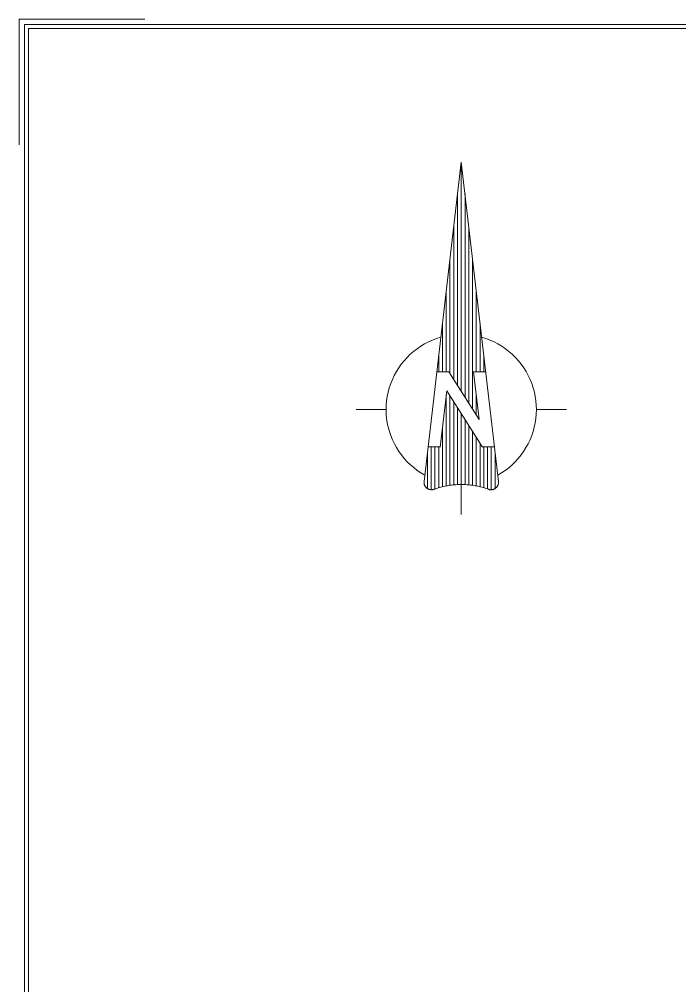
# Model space of a CAD drawing. Extents: x 0 to 84000, y 0 to 59400.
# Drawn here: x 0 to 12655, y 40876 to 59400 of the extents above; entities that cross this region are included whole.
import ezdxf

# ---------------------------------------------------------------- set-up
doc = ezdxf.new("R2010")
doc.units = 0
doc.header["$MEASUREMENT"] = 0
doc.layers.get('0').update_dxf_attribs({"linetype": 'CONTINUOUS', "lineweight": 0})
doc.layers.add('001FORMAT', color=7, linetype='CONTINUOUS', lineweight=0)

# ---------------------------------------------------------------- blocks, each defined once
blk = doc.blocks.new('1HH0214O')
at = {"linetype": 'Continuous'}
for p, q in [((-3.562282, 3.182342), (0.002197, 33.785919)), ((0.000393, 33.787506), (0.000393, 11.815414)), ((0.001868, 33.786423), (3.566419, 3.182652)), ((-0.358669, 30.696579), (-0.358669, 12.382964)), ((0.360393, 11.248068), (0.360393, 30.696564)), ((-0.718981, 27.605743), (-0.718981, 12.95051)), ((0.720705, 10.680511), (0.720705, 27.605728)), ((-1.078979, 24.515106), (-1.078979, 13.518088)), ((1.080704, 10.112992), (1.080704, 24.515091)), ((-1.438978, 21.424225), (-1.438978, 13.679143)), ((1.440702, 13.679144), (1.440702, 21.424225)), ((-1.798666, 18.333328), (-1.798666, 13.679145)), ((1.800389, 13.679144), (1.800389, 18.333328)), ((-2.756451, 16.731173), (-3.143851, 16.557068)), ((-2.359458, 16.882133), (-2.756451, 16.731173)), ((-1.954255, 17.009421), (-2.359458, 16.882133)), ((2.359491, 16.882132), (1.954289, 17.009422)), ((2.756483, 16.731171), (2.359491, 16.882132)), ((3.143882, 16.557065), (2.756483, 16.731171)), ((-4.235216, 15.902327), (-4.571172, 15.64247)), ((-3.884523, 16.141923), (-4.235216, 15.902327)), ((-3.520312, 16.360423), (-3.884523, 16.141923)), ((-3.143851, 16.557068), (-3.520312, 16.360423)), ((3.520342, 16.360418), (3.143882, 16.557065)), ((3.884552, 16.141916), (3.520342, 16.360418)), ((4.235244, 15.90232), (3.884552, 16.141916)), ((4.571198, 15.642461), (4.235244, 15.90232)), ((-5.194248, 15.065655), (-5.479201, 14.750705)), ((-4.89122, 15.363256), (-5.194248, 15.065655)), ((-4.571172, 15.64247), (-4.89122, 15.363256)), ((-2.158669, 15.242504), (-2.158669, 13.679145)), ((2.160386, 13.679145), (2.160386, 15.242446)), ((4.891246, 15.363246), (4.571198, 15.642461)), ((5.194272, 15.065645), (4.891246, 15.363246)), ((5.479224, 14.750694), (5.194272, 15.065645)), ((-5.990983, 14.073195), (-6.21603, 13.712993)), ((-5.745088, 14.419501), (-5.990983, 14.073195)), ((-5.479201, 14.750705), (-5.745088, 14.419501)), ((5.74511, 14.419489), (5.479224, 14.750694)), ((5.991003, 14.073183), (5.74511, 14.419489)), ((6.216049, 13.71298), (5.991003, 14.073183)), ((-6.419446, 13.340148), (-6.600524, 12.955957)), ((-6.21603, 13.712993), (-6.419446, 13.340148)), ((-2.340863, 13.679143), (-1.181176, 13.679145)), ((1.715801, 9.112232), (-1.180199, 13.677398)), ((1.182888, 13.679147), (2.342576, 13.679147)), ((1.184066, 13.678157), (1.715865, 9.112342)), ((6.419464, 13.340135), (6.216049, 13.71298)), ((6.600541, 12.955943), (6.419464, 13.340135)), ((-6.893224, 12.158921), (-7.003828, 11.748849)), ((-6.758634, 12.561757), (-6.893224, 12.158921)), ((-6.600524, 12.955957), (-6.758634, 12.561757)), ((6.75865, 12.561744), (6.600541, 12.955943)), ((6.893239, 12.158907), (6.75865, 12.561744)), ((7.003842, 11.748836), (6.893239, 12.158907)), ((-7.09006, 11.33297), (-7.151619, 10.912729)), ((-7.003828, 11.748849), (-7.09006, 11.33297)), ((-2.018738, 6.47825), (-1.391787, 11.86108)), ((-1.438978, 11.466765), (-1.438978, 2.743565)), ((2.022708, 6.478437), (-1.391724, 11.860844)), ((-1.078979, 11.36743), (-1.078979, 2.803584)), ((1.440703, 9.545651), (1.440703, 11.466743)), ((7.090072, 11.332956), (7.003842, 11.748836)), ((7.151631, 10.912715), (7.090072, 11.332956)), ((-7.188292, 10.489589), (-7.199951, 10.065024)), ((-7.151619, 10.912729), (-7.188292, 10.489589)), ((-0.718981, 10.79989), (-0.718981, 2.845966)), ((-0.358669, 10.232528), (-0.358669, 2.871474)), ((7.188303, 10.489576), (7.151631, 10.912715)), ((7.199961, 10.065011), (7.188303, 10.489576)), ((-10.078976, 10.079557), (-7.198663, 10.079557)), ((-7.199951, 10.065024), (-7.186556, 9.64051)), ((-7.186556, 9.64051), (-7.148153, 9.217524)), ((0.000393, 9.66501), (0.000393, 2.880049)), ((7.148162, 9.217511), (7.186565, 9.640497)), ((7.186565, 9.640497), (7.199961, 10.065011)), ((7.200384, 10.07956), (10.080383, 10.07956)), ((-7.148153, 9.217524), (-7.084875, 8.797538)), ((-7.084875, 8.797538), (-6.996944, 8.382014)), ((-6.996944, 8.382014), (-6.884664, 7.972399)), ((-1.798665, 8.375868), (-1.798665, 2.665596)), ((0.360393, 2.871474), (0.360393, 9.097468)), ((0.720705, 2.845966), (0.720705, 8.530106)), ((6.884672, 7.972387), (6.996952, 8.382003)), ((6.996952, 8.382003), (7.084884, 8.797526)), ((7.084884, 8.797526), (7.148162, 9.217511)), ((-6.884664, 7.972399), (-6.748428, 7.570116)), ((-6.748428, 7.570116), (-6.588707, 7.176566)), ((1.080703, 2.803583), (1.080703, 7.962586)), ((6.588714, 7.176556), (6.748434, 7.570105)), ((6.748434, 7.570105), (6.884672, 7.972387)), ((-6.588707, 7.176566), (-6.40606, 6.793119)), ((-6.40606, 6.793119), (-6.20112, 6.421109)), ((1.440702, 2.743584), (1.440702, 7.394988)), ((1.80039, 2.665596), (1.80039, 6.827469)), ((6.201126, 6.421099), (6.406066, 6.793109)), ((6.406066, 6.793109), (6.588714, 7.176556)), ((-6.20112, 6.421109), (-5.974602, 6.06183)), ((-5.974602, 6.06183), (-5.727293, 5.716532)), ((-5.727293, 5.716532), (-5.460055, 5.386418)), ((-3.238977, 5.970106), (-3.238977, 2.496416)), ((-3.179602, 6.479424), (-2.019914, 6.479424)), ((-2.878666, 6.479404), (-2.878666, 2.38171)), ((-2.518666, 6.479422), (-2.518666, 2.454015)), ((-2.158666, 6.479404), (-2.158666, 2.569345)), ((2.021326, 6.479424), (3.181326, 6.479424)), ((2.160389, 2.569345), (2.160389, 6.479404)), ((2.520389, 2.453995), (2.520389, 6.479404)), ((2.880388, 2.381709), (2.880388, 6.479403)), ((3.240702, 2.496416), (3.240702, 5.970106)), ((5.460061, 5.38641), (5.727299, 5.716523)), ((5.727299, 5.716523), (5.974608, 6.06182)), ((5.974608, 6.06182), (6.201126, 6.421099)), ((-5.460055, 5.386418), (-5.173816, 5.072636)), ((-5.173816, 5.072636), (-4.869573, 4.776278)), ((-4.869573, 4.776278), (-4.548386, 4.498374)), ((4.548392, 4.498366), (4.86958, 4.776269)), ((4.86958, 4.776269), (5.173822, 5.072628)), ((5.173822, 5.072628), (5.460061, 5.38641)), ((-4.548386, 4.498374), (-4.21137, 4.239893)), ((-4.21137, 4.239893), (-3.8597, 4.001733)), ((-3.8597, 4.001733), (-3.494599, 3.784724)), ((3.494606, 3.784716), (3.859707, 4.001726)), ((3.859707, 4.001726), (4.211377, 4.239885)), ((4.211377, 4.239885), (4.548392, 4.498366)), ((-3.567221, 3.147498), (-3.568674, 3.11093)), ((-3.568674, 3.11093), (-3.568266, 3.074336)), ((-3.568266, 3.074336), (-3.566, 3.03781)), ((-3.563912, 3.183944), (-3.567221, 3.147498)), ((-3.566, 3.03781), (-3.561881, 3.001447)), ((-3.561881, 3.001447), (-3.555919, 2.965339)), ((-3.555919, 2.965339), (-3.548131, 2.929582)), ((-3.548131, 2.929582), (-3.538535, 2.894266)), ((-3.538535, 2.894266), (-3.527158, 2.859483)), ((-3.527158, 2.859483), (-3.514028, 2.825324)), ((-3.514028, 2.825324), (-3.499179, 2.791875)), ((-3.499179, 2.791875), (-3.48265, 2.759225)), ((-1.191109, 2.787023), (-1.322194, 2.765245)), ((-1.059665, 2.806527), (-1.191109, 2.787023)), ((-0.927903, 2.823749), (-1.059665, 2.806527)), ((-0.795863, 2.838686), (-0.927903, 2.823749)), ((-0.663584, 2.851332), (-0.795863, 2.838686)), ((-0.531105, 2.861684), (-0.663584, 2.851332)), ((-0.398467, 2.869739), (-0.531105, 2.861684)), ((-0.265709, 2.875495), (-0.398467, 2.869739)), ((-0.132871, 2.878948), (-0.265709, 2.875495)), ((0.000006, 2.8801), (-0.132871, 2.878948)), ((0.132884, 2.878948), (0.000006, 2.8801)), ((0.000393, 2.880071), (0.000393, -0.000122)), ((0.265721, 2.875494), (0.132884, 2.878948)), ((0.398479, 2.869739), (0.265721, 2.875494)), ((0.531117, 2.861684), (0.398479, 2.869739)), ((0.663596, 2.851331), (0.531117, 2.861684)), ((0.795875, 2.838685), (0.663596, 2.851331)), ((0.927915, 2.823748), (0.795875, 2.838685)), ((1.059677, 2.806525), (0.927915, 2.823748)), ((1.19112, 2.787021), (1.059677, 2.806525)), ((1.322206, 2.765243), (1.19112, 2.787021)), ((3.483275, 2.759222), (3.499805, 2.791873)), ((3.499805, 2.791873), (3.514654, 2.825321)), ((3.514654, 2.825321), (3.527784, 2.859481)), ((3.527784, 2.859481), (3.539162, 2.894263)), ((3.539162, 2.894263), (3.548757, 2.929579)), ((3.548757, 2.929579), (3.556546, 2.965337)), ((3.556546, 2.965337), (3.562508, 3.001444)), ((3.562508, 3.001444), (3.566627, 3.037808)), ((3.567848, 3.147496), (3.564539, 3.183942)), ((3.566627, 3.037808), (3.568893, 3.074334)), ((3.569301, 3.110928), (3.567848, 3.147496)), ((3.568893, 3.074334), (3.569301, 3.110928)), ((-3.48265, 2.759225), (-3.464483, 2.727456)), ((-3.464483, 2.727456), (-3.444725, 2.696652)), ((-3.444725, 2.696652), (-3.423428, 2.666891)), ((-3.423428, 2.666891), (-3.400646, 2.638251)), ((-3.400646, 2.638251), (-3.376438, 2.610805)), ((-3.376438, 2.610805), (-3.350866, 2.584625)), ((-3.350866, 2.584625), (-3.323998, 2.559779)), ((-3.323998, 2.559779), (-3.295902, 2.536329)), ((-3.295902, 2.536329), (-3.26665, 2.514337)), ((-3.26665, 2.514337), (-3.236319, 2.49386)), ((-3.236319, 2.49386), (-3.204987, 2.474951)), ((-3.204987, 2.474951), (-3.172734, 2.457658)), ((-3.172734, 2.457658), (-3.139644, 2.442027)), ((-3.139644, 2.442027), (-3.105803, 2.428096)), ((-3.105803, 2.428096), (-3.071298, 2.415904)), ((-3.071298, 2.415904), (-3.036218, 2.40548)), ((-3.036218, 2.40548), (-3.000653, 2.396853)), ((-3.000653, 2.396853), (-2.964696, 2.390043)), ((-2.964696, 2.390043), (-2.928439, 2.38507)), ((-2.928439, 2.38507), (-2.891977, 2.381945)), ((-2.891977, 2.381945), (-2.855403, 2.380677)), ((-2.855403, 2.380677), (-2.818811, 2.381269)), ((-2.818811, 2.381269), (-2.782297, 2.383719)), ((-2.782297, 2.383719), (-2.745955, 2.388022)), ((-2.745955, 2.388022), (-2.709878, 2.394166)), ((-2.709878, 2.394166), (-2.67416, 2.402134)), ((-2.67416, 2.402134), (-2.638893, 2.411908)), ((-2.638893, 2.411908), (-2.604168, 2.423461)), ((-2.479418, 2.468176), (-2.604785, 2.42412)), ((-2.353306, 2.510052), (-2.479418, 2.468176)), ((-2.226488, 2.549737), (-2.353306, 2.510052)), ((-2.099001, 2.587218), (-2.226488, 2.549737)), ((-1.970884, 2.622484), (-2.099001, 2.587218)), ((-1.842175, 2.655525), (-1.970884, 2.622484)), ((-1.712912, 2.68633), (-1.842175, 2.655525)), ((-1.583135, 2.714891), (-1.712912, 2.68633)), ((-1.452883, 2.741199), (-1.583135, 2.714891)), ((-1.322194, 2.765245), (-1.452883, 2.741199)), ((1.452895, 2.741196), (1.322206, 2.765243)), ((1.583147, 2.714888), (1.452895, 2.741196)), ((1.712924, 2.686327), (1.583147, 2.714888)), ((1.842186, 2.655522), (1.712924, 2.686327)), ((1.970896, 2.622481), (1.842186, 2.655522)), ((2.099013, 2.587214), (1.970896, 2.622481)), ((2.2265, 2.549733), (2.099013, 2.587214)), ((2.353318, 2.510048), (2.2265, 2.549733)), ((2.479429, 2.468172), (2.353318, 2.510048)), ((2.604796, 2.424116), (2.479429, 2.468172)), ((2.604791, 2.42346), (2.639516, 2.411907)), ((2.639516, 2.411907), (2.674783, 2.402134)), ((2.674783, 2.402134), (2.710501, 2.394165)), ((2.710501, 2.394165), (2.746578, 2.388021)), ((2.746578, 2.388021), (2.78292, 2.383718)), ((2.78292, 2.383718), (2.819434, 2.381268)), ((2.819434, 2.381268), (2.856026, 2.380676)), ((2.856026, 2.380676), (2.8926, 2.381943)), ((2.8926, 2.381943), (2.929062, 2.385068)), ((2.929062, 2.385068), (2.965319, 2.390042)), ((2.965319, 2.390042), (3.001276, 2.396851)), ((3.001276, 2.396851), (3.036841, 2.405478)), ((3.036841, 2.405478), (3.071922, 2.415902)), ((3.071922, 2.415902), (3.106427, 2.428094)), ((3.106427, 2.428094), (3.140268, 2.442024)), ((3.140268, 2.442024), (3.173358, 2.457656)), ((3.173358, 2.457656), (3.205611, 2.474949)), ((3.205611, 2.474949), (3.236944, 2.493858)), ((3.236944, 2.493858), (3.267275, 2.514335)), ((3.267275, 2.514335), (3.296526, 2.536326)), ((3.296526, 2.536326), (3.324623, 2.559776)), ((3.324623, 2.559776), (3.351491, 2.584623)), ((3.351491, 2.584623), (3.377063, 2.610803)), ((3.377063, 2.610803), (3.401271, 2.638248)), ((3.401271, 2.638248), (3.424053, 2.666888)), ((3.424053, 2.666888), (3.44535, 2.696649)), ((3.44535, 2.696649), (3.465108, 2.727454)), ((3.465108, 2.727454), (3.483275, 2.759222))]:
    blk.add_line(p, q, dxfattribs=at)

msp = doc.modelspace()

# ---------------------------------------------------------------- linework, layer by layer
at = {"layer": '001FORMAT', "linetype": 'Continuous'}
for p, q in [((0, 56997), (0, 59400)), ((2403, 59400), (0, 59400)), ((100, 59300), (83900, 59300)), ((100, 59300), (100, 100)), ((175, 59225), (83825, 59225)), ((175, 59225), (175, 175))]:
    msp.add_line(p, q, dxfattribs=at)

# ---------------------------------------------------------------- block references
at = {"layer": '001FORMAT', "linetype": 'Continuous', "xscale": 200.0000064, "yscale": 200.0000064, "zscale": 200.0000064}
msp.add_blockref('1HH0214O', (8469, 49906, -3035), dxfattribs=at)

doc.saveas('drawing.dxf')
